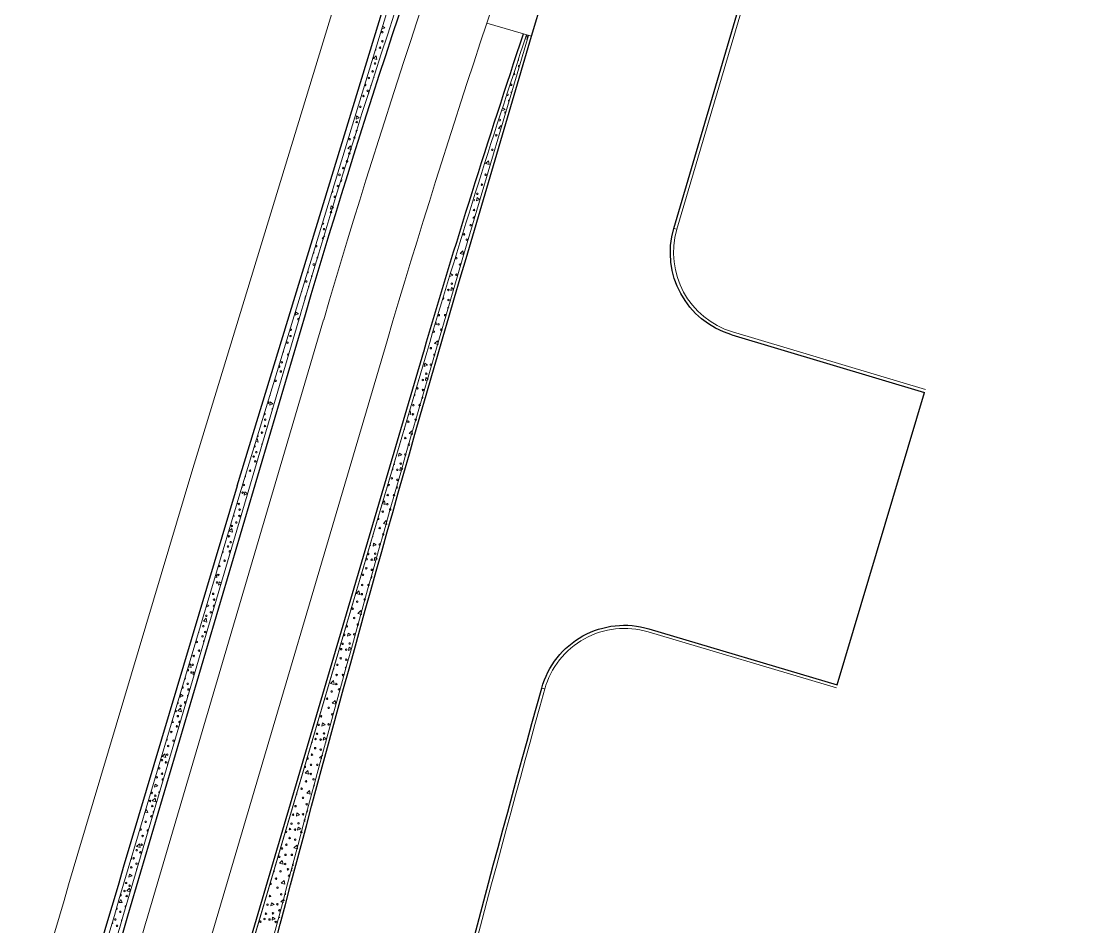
# Model space of a CAD drawing. Extents: x 2536801 to 2538856, y 7112140 to 7131569.
# Drawn here: x 2537401.3 to 2537622.2, y 7113539.4 to 7113729.3 of the extents above; entities that cross this region are included whole.
import ezdxf

# ---------------------------------------------------------------- set-up
doc = ezdxf.new("R2010")
doc.units = 0
doc.header["$LTSCALE"] = 100
doc.header["$MEASUREMENT"] = 0
for name, color, linetype, lineweight in [('D_BOC_FR', 3, 'Continuous', 13), ('D_BOC_RMP', 1, 'Continuous', 13), ('D_CTB_1', 2, 'Continuous', 0), ('D_DRVWY_1', 6, 'Continuous', 30), ('D_EOS_ML', 7, 'Continuous', 30), ('D_EOS_RMP', 1, 'Continuous', 30), ('D_EOT_ML', 7, 'Continuous', 13), ('D_EOT_RMP', 1, 'Continuous', 13), ('D_FOC_FR', 3, 'Continuous', 30), ('D_RIPRAP_1', 7, 'Continuous', 0)]:
    doc.layers.add(name, color=color, linetype=linetype, lineweight=lineweight)

msp = doc.modelspace()

# ---------------------------------------------------------------- linework, layer by layer
at = {"layer": 'D_BOC_FR', "lineweight": 0}
for p, q in [((2537538.8, 7113685.62), (2537622.23, 7113968.6)), ((2537493.95, 7113679.67), (2537507.69, 7113726.26)), ((2537538.8, 7113685.62), (2537538.16, 7113685.81)), ((2537511.08, 7113589.24), (2537510.44, 7113589.42))]:
    msp.add_line(p, q, dxfattribs=at)
at = {"layer": 'D_BOC_FR', "lineweight": 0, "extrusion": (0, 0, -1)}
for radius, start, end in [(5002.67, 13.30494, 16.42833), (4961.33, 12.63696, 15.48257)]:
    msp.add_arc((-2542292.38, 7112264.84), radius, start, end, dxfattribs=at)
at = {"layer": 'D_BOC_RMP', "lineweight": 0}
msp.add_line((2537449.29, 7113534.12), (2537486.34, 7113659.77), dxfattribs=at)
at = {"layer": 'D_BOC_RMP', "lineweight": 0, "extrusion": (0, 0, -1)}
msp.add_arc((-2539396.38, 7113096.59), 1991.33, 16.42833, 18.4374, dxfattribs=at)
at = {"layer": 'D_CTB_1', "linetype": 'Continuous', "lineweight": 0, "ltscale": 0.025}
msp.add_line((2537422.76, 7113541.94), (2537459.95, 7113668.06), dxfattribs=at)
at = {"layer": 'D_CTB_1', "linetype": 'Continuous', "lineweight": 0, "ltscale": 0.025, "extrusion": (0, 0, -1)}
for centre, radius, start, end in [((-2539383.09, 7113101.02), 2005, 16.42833, 20.42833), ((-2539359.33, 7112970.94), 2019, 13.6961, 16.42833)]:
    msp.add_arc(centre, radius, start, end, dxfattribs=at)
at = {"layer": 'D_DRVWY_1', "color": 6}
for p, q in [((2537550.28, 7113663.47), (2537590.71, 7113651.42)), ((2537572.42, 7113590.09), (2537590.71, 7113651.42)), ((2537532.93, 7113601.86), (2537572.42, 7113590.09))]:
    msp.add_line(p, q, dxfattribs=at)
at = {"layer": 'D_DRVWY_1', "lineweight": 0}
for p, q in [((2537550.47, 7113664.11), (2537590.9, 7113652.06)), ((2537532.74, 7113601.22), (2537572.23, 7113589.45))]:
    msp.add_line(p, q, dxfattribs=at)
at = {"layer": 'D_DRVWY_1', "color": 6, "extrusion": (0, 0, -1)}
for centre, start, end in [((-2537555.42, 7113680.72), 286.6018, 16.4283), ((-2537527.79, 7113584.61), 15.4826, 106.6018)]:
    msp.add_arc(centre, 18, start, end, dxfattribs=at)
at = {"layer": 'D_DRVWY_1', "lineweight": 0, "extrusion": (0, 0, -1)}
for centre, start, end in [((-2537555.42, 7113680.72), 286.6018, 16.4283), ((-2537527.79, 7113584.61), 15.4826, 106.6018)]:
    msp.add_arc(centre, 17.33, start, end, dxfattribs=at)
at = {"layer": 'D_EOS_ML'}
for p, q in [((2537446.64, 7113631.82), (2537519.25, 7113869.73)), ((2537422.81, 7113551.88), (2537446.66, 7113631.88))]:
    msp.add_line(p, q, dxfattribs=at)
at = {"layer": 'D_EOS_RMP'}
for p, q in [((2537423.72, 7113541.66), (2537460.9, 7113667.78)), ((2537448.66, 7113534.3), (2537485.71, 7113659.96))]:
    msp.add_line(p, q, dxfattribs=at)
at = {"layer": 'D_EOS_RMP', "extrusion": (0, 0, -1)}
for centre, radius, start, end in [((-2539383.09, 7113101.02), 2004, 16.42833, 20.42833), ((-2539396.38, 7113096.59), 1992, 16.42833, 18.43679), ((-2540144.42, 7112740.44), 2840, 14.39994, 16.6018), ((-2539359.33, 7112970.94), 2018, 13.6961, 16.42833)]:
    msp.add_arc(centre, radius, start, end, dxfattribs=at)
at = {"layer": 'D_EOT_ML'}
for p, q in [((2537437.08, 7113634.74), (2537509.68, 7113872.65)), ((2537413.22, 7113554.74), (2537437.08, 7113634.74))]:
    msp.add_line(p, q, dxfattribs=at)
at = {"layer": 'D_EOT_RMP'}
for p, q in [((2537508.33, 7113726.07), (2537498.95, 7113728.86)), ((2537427.55, 7113540.53), (2537464.74, 7113666.65)), ((2537440.98, 7113536.57), (2537478.03, 7113662.22))]:
    msp.add_line(p, q, dxfattribs=at)
at = {"layer": 'D_EOT_RMP', "extrusion": (0, 0, -1)}
for centre, radius, start, end in [((-2539383.09, 7113101.02), 2000, 16.42833, 20.42833), ((-2539396.38, 7113096.59), 2000, 16.42833, 20.42833), ((-2540144.42, 7112740.44), 2850, 14.39994, 16.6018), ((-2539359.33, 7112970.94), 2014, 13.6961, 16.42833)]:
    msp.add_arc(centre, radius, start, end, dxfattribs=at)
at = {"layer": 'D_FOC_FR'}
for p, q in [((2537538.16, 7113685.81), (2537621.59, 7113968.79)), ((2537508.33, 7113726.07), (2537552.82, 7113876.99)), ((2537494.59, 7113679.48), (2537508.33, 7113726.07))]:
    msp.add_line(p, q, dxfattribs=at)
at = {"layer": 'D_FOC_FR', "lineweight": 30, "extrusion": (0, 0, -1)}
msp.add_arc((-2542292.38, 7112264.84), 5002, 13.30494, 16.42833, dxfattribs=at)
at = {"layer": 'D_FOC_FR', "extrusion": (0, 0, -1)}
msp.add_arc((-2542292.38, 7112264.84), 4962, 12.63696, 15.48257, dxfattribs=at)
at = {"layer": 'D_RIPRAP_1', "color": 7, "lineweight": 0, "flags": 128}
for points in [[(2537523.94, 7113853.87), (2537516.13, 7113856.08), (2537447.6, 7113631.53), (2537423.76, 7113551.6)], [(2537493.95, 7113679.67), (2537507.69, 7113726.26)], [(2537507.69, 7113726.26), (2537507.26, 7113726.39)], [(2537422.76, 7113541.94), (2537459.95, 7113668.06)], [(2537486.34, 7113659.77), (2537449.29, 7113534.12)]]:
    msp.add_lwpolyline(points, dxfattribs=at)
at = {"layer": 'D_RIPRAP_1', "color": 7, "linetype": 'Continuous', "lineweight": 0, "flags": 128}
for points in [[(2537477.09, 7113728.17), (2537477.54, 7113727.85), (2537476.91, 7113727.58)], [(2537507.44, 7113725.44), (2537507, 7113725.57)], [(2537507.15, 7113726.04), (2537507.33, 7113726.21), (2537507.47, 7113725.52)], [(2537504.73, 7113718.4), (2537504.8, 7113718.02), (2537504.62, 7113718.08)], [(2537474.69, 7113715.62), (2537474.57, 7113715.66), (2537474.76, 7113715.84)], [(2537504.15, 7113714.26), (2537504, 7113714.3), (2537504.23, 7113714.52)], [(2537502.38, 7113711.03), (2537502.79, 7113710.75), (2537502.21, 7113710.5)], [(2537501.9, 7113706.64), (2537501.38, 7113706.78), (2537501.97, 7113707.36), (2537502.03, 7113707.07)], [(2537466.79, 7113690.12), (2537466.17, 7113689.86), (2537466.29, 7113690.52), (2537466.8, 7113690.16)], [(2537496.36, 7113687.83), (2537496.03, 7113687.93), (2537496.53, 7113688.42)], [(2537464.51, 7113686.95), (2537464.81, 7113686.74), (2537464.39, 7113686.56)], [(2537464.77, 7113683.61), (2537464.42, 7113683.71), (2537464.96, 7113684.24)], [(2537491.36, 7113676.35), (2537491.83, 7113676.02), (2537491.17, 7113675.74), (2537491.18, 7113675.79)], [(2537491.99, 7113673), (2537491.41, 7113672.76), (2537491.53, 7113673.42), (2537492.01, 7113673.08)], [(2537460.86, 7113671.02), (2537460.81, 7113671), (2537460.93, 7113671.66), (2537461.04, 7113671.59)], [(2537490.86, 7113669.02), (2537490.67, 7113669.07), (2537490.95, 7113669.35)], [(2537488.26, 7113666.19), (2537488.37, 7113665.62), (2537488.11, 7113665.7)], [(2537488.71, 7113661.46), (2537487.98, 7113661.67), (2537488.57, 7113662.24), (2537488.72, 7113661.5)], [(2537456.3, 7113660.06), (2537456.35, 7113659.84), (2537456.25, 7113659.87)], [(2537486.64, 7113654.15), (2537486.06, 7113653.9), (2537486.18, 7113654.56), (2537486.66, 7113654.22)], [(2537485.51, 7113650.16), (2537485.31, 7113650.22), (2537485.6, 7113650.5)], [(2537482.7, 7113647.4), (2537482.86, 7113647.55), (2537483.02, 7113646.77), (2537482.55, 7113646.9)], [(2537483.36, 7113642.6), (2537482.63, 7113642.81), (2537483.21, 7113643.39), (2537483.37, 7113642.63)], [(2537450.68, 7113641.62), (2537450.83, 7113641.77), (2537450.99, 7113640.99), (2537450.52, 7113641.12)], [(2537481.29, 7113635.29), (2537480.7, 7113635.04), (2537480.82, 7113635.7), (2537481.31, 7113635.36)], [(2537447.64, 7113631.68), (2537447.69, 7113631.45), (2537447.58, 7113631.48)], [(2537480.16, 7113631.3), (2537479.95, 7113631.36), (2537480.26, 7113631.65)], [(2537477.06, 7113628.27), (2537477.5, 7113628.7), (2537477.66, 7113627.91), (2537477.01, 7113628.1)], [(2537445.83, 7113625.62), (2537446.02, 7113625.5), (2537445.76, 7113625.39)], [(2537478.01, 7113623.75), (2537477.27, 7113623.96), (2537477.86, 7113624.53), (2537478.01, 7113623.76)], [(2537475.94, 7113616.44), (2537475.34, 7113616.19), (2537475.46, 7113616.85), (2537475.96, 7113616.5)], [(2537442.18, 7113613.35), (2537442.33, 7113612.59), (2537441.98, 7113612.69)], [(2537474.81, 7113612.45), (2537474.6, 7113612.51), (2537474.91, 7113612.81)], [(2537443.19, 7113611.24), (2537442.72, 7113611.04), (2537442.84, 7113611.7), (2537443.24, 7113611.42)], [(2537440.26, 7113606.92), (2537440.66, 7113606.64), (2537440.1, 7113606.4)], [(2537438.54, 7113601.17), (2537438.59, 7113601.08), (2537438.51, 7113601.07)], [(2537470.59, 7113597.59), (2537469.98, 7113597.33), (2537470.1, 7113597.99), (2537470.6, 7113597.64)], [(2537436.46, 7113594.18), (2537436.81, 7113594.52), (2537436.97, 7113593.74), (2537436.38, 7113593.91)], [(2537437.6, 7113592.28), (2537437.36, 7113592.18), (2537437.48, 7113592.84), (2537437.72, 7113592.68)], [(2537469.45, 7113593.59), (2537469.24, 7113593.65), (2537469.56, 7113593.96)], [(2537433.02, 7113582.65), (2537433.23, 7113582.22), (2537432.89, 7113582.19)], [(2537464.33, 7113574.67), (2537463.88, 7113574.79), (2537464.47, 7113575.37), (2537464.49, 7113575.26)], [(2537432.01, 7113573.33), (2537432, 7113573.33), (2537432.12, 7113573.99), (2537432.19, 7113573.94)], [(2537427.32, 7113563.52), (2537427.58, 7113563.99), (2537427.87, 7113563.37), (2537427.26, 7113563.31)], [(2537461.35, 7113563.4), (2537461.14, 7113563.46), (2537461.45, 7113563.75)], [(2537458.11, 7113551.15), (2537457.97, 7113551.09), (2537458.09, 7113551.75), (2537458.24, 7113551.64)], [(2537424.17, 7113546.72), (2537423.45, 7113546.92), (2537424.04, 7113547.5), (2537424.19, 7113546.79)], [(2537452.75, 7113545.82), (2537452.75, 7113545.82), (2537452.74, 7113545.82)], [(2537456.33, 7113544.45), (2537455.78, 7113544.6), (2537456.37, 7113545.17), (2537456.44, 7113544.84)]]:
    msp.add_lwpolyline(points, dxfattribs=at)
for points in [[(2537475.88, 7113721.21), (2537475.13, 7113721.42), (2537475.72, 7113721.99)], [(2537471.52, 7113708.71), (2537471.64, 7113709.37), (2537472.19, 7113708.99)], [(2537470.53, 7113702.35), (2537469.78, 7113702.57), (2537470.37, 7113703.14)], [(2537499.45, 7113699.17), (2537498.7, 7113699.38), (2537499.29, 7113699.95)], [(2537496.77, 7113691.61), (2537496.89, 7113692.27), (2537497.43, 7113691.89)], [(2537494.09, 7113680.31), (2537493.34, 7113680.52), (2537493.93, 7113681.1)], [(2537458.79, 7113667.6), (2537458.91, 7113668.26), (2537459.45, 7113667.89)], [(2537485.81, 7113656.88), (2537485.93, 7113657.54), (2537486.48, 7113657.16)], [(2537453.43, 7113648.75), (2537453.55, 7113649.41), (2537454.1, 7113649.03)], [(2537480.46, 7113638.03), (2537480.58, 7113638.69), (2537481.12, 7113638.31)], [(2537448.07, 7113629.89), (2537448.2, 7113630.55), (2537448.74, 7113630.17)], [(2537445.63, 7113622.13), (2537444.88, 7113622.35), (2537445.47, 7113622.92)], [(2537475.1, 7113619.17), (2537475.22, 7113619.83), (2537475.76, 7113619.45)], [(2537472.3, 7113609.06), (2537471.55, 7113609.27), (2537472.14, 7113609.84)], [(2537472.66, 7113604.89), (2537471.91, 7113605.1), (2537472.5, 7113605.67)], [(2537440.28, 7113603.28), (2537439.53, 7113603.49), (2537440.12, 7113604.06)], [(2537469.74, 7113600.31), (2537469.86, 7113600.97), (2537470.41, 7113600.6)], [(2537466.94, 7113590.2), (2537466.2, 7113590.41), (2537466.79, 7113590.99)], [(2537434.64, 7113587.5), (2537434.76, 7113588.16), (2537435.3, 7113587.78)], [(2537467.3, 7113586.03), (2537466.55, 7113586.25), (2537467.14, 7113586.82)], [(2537434.92, 7113584.42), (2537434.17, 7113584.63), (2537434.76, 7113585.21)], [(2537464.38, 7113581.46), (2537464.5, 7113582.12), (2537465.05, 7113581.74)], [(2537464.63, 7113578.48), (2537464.75, 7113579.14), (2537465.29, 7113578.76)], [(2537431.62, 7113574.88), (2537430.87, 7113575.09), (2537431.46, 7113575.67)], [(2537461.59, 7113571.35), (2537460.84, 7113571.56), (2537461.43, 7113572.13)], [(2537429.28, 7113568.65), (2537429.4, 7113569.31), (2537429.95, 7113568.93)], [(2537461.94, 7113567.18), (2537461.2, 7113567.39), (2537461.78, 7113567.96)], [(2537429.56, 7113565.57), (2537428.81, 7113565.78), (2537429.4, 7113566.35)], [(2537459.03, 7113562.6), (2537459.15, 7113563.26), (2537459.69, 7113562.88)], [(2537459.27, 7113559.62), (2537459.39, 7113560.28), (2537459.93, 7113559.9)], [(2537426.26, 7113556.02), (2537425.51, 7113556.24), (2537426.1, 7113556.81)], [(2537459.27, 7113555.73), (2537458.52, 7113555.94), (2537459.11, 7113556.51)], [(2537456.23, 7113552.49), (2537455.48, 7113552.7), (2537456.07, 7113553.28)], [(2537423.92, 7113549.79), (2537424.05, 7113550.45), (2537424.59, 7113550.07)], [(2537456.59, 7113548.32), (2537455.84, 7113548.53), (2537456.43, 7113549.11)], [(2537422.51, 7113544.51), (2537421.85, 7113544.45), (2537422.22, 7113545.13)], [(2537453.67, 7113543.75), (2537453.79, 7113544.41), (2537454.33, 7113544.03)], [(2537453.91, 7113540.77), (2537454.03, 7113541.43), (2537454.58, 7113541.05)]]:
    msp.add_lwpolyline(points, close=True, dxfattribs=at)
at = {"layer": 'D_RIPRAP_1', "color": 7, "linetype": 'Continuous', "lineweight": 0}
for centre, radius in [((2537477.02, 7113726.94), 0.163), ((2537477.04, 7113725.03), 0.163), ((2537476.56, 7113723.69), 0.163), ((2537475.49, 7113720.38), 0.163), ((2537475, 7113718.73), 0.163), ((2537474.21, 7113717.31), 0.163), ((2537473.08, 7113713.54), 0.163), ((2537473.95, 7113714.65), 0.163), ((2537472.43, 7113711.28), 0.163), ((2537471.66, 7113708.09), 0.163), ((2537500.93, 7113705.32), 0.163), ((2537470.17, 7113704.5), 0.163), ((2537470.13, 7113701.52), 0.163), ((2537500.11, 7113702.28), 0.163), ((2537468.86, 7113698.46), 0.163), ((2537468.03, 7113697.05), 0.199), ((2537498.69, 7113697.05), 0.163), ((2537467.72, 7113694.69), 0.163), ((2537497.91, 7113694.96), 0.163), ((2537467.08, 7113692.42), 0.163), ((2537496.97, 7113693.05), 0.163), ((2537466.3, 7113689.23), 0.163), ((2537496.27, 7113689.65), 0.163), ((2537464.81, 7113685.64), 0.163), ((2537495.57, 7113686.47), 0.163), ((2537494.17, 7113684.55), 0.163), ((2537494.75, 7113683.43), 0.163), ((2537462.67, 7113678.2), 0.199), ((2537492.57, 7113679.56), 0.163), ((2537493.33, 7113678.2), 0.163), ((2537492.56, 7113676.1), 0.163), ((2537461.13, 7113674.66), 0.163), ((2537491.61, 7113674.2), 0.163), ((2537490.88, 7113672.9), 0.163), ((2537490.92, 7113670.8), 0.163), ((2537488.89, 7113667.61), 0.163), ((2537490.21, 7113667.61), 0.163), ((2537488.82, 7113665.7), 0.163), ((2537457.79, 7113663.22), 0.163), ((2537487.83, 7113664.14), 0.163), ((2537489.39, 7113664.57), 0.163), ((2537457.16, 7113661.85), 0.163), ((2537487.21, 7113660.7), 0.163), ((2537455.97, 7113657.74), 0.163), ((2537487.2, 7113657.25), 0.163), ((2537455.77, 7113655.8), 0.163), ((2537485.52, 7113654.04), 0.163), ((2537486.25, 7113655.34), 0.163), ((2537454.68, 7113653.85), 0.163), ((2537484.39, 7113652.26), 0.163), ((2537485.56, 7113651.94), 0.163), ((2537483.53, 7113648.75), 0.163), ((2537484.85, 7113648.76), 0.163), ((2537452.47, 7113645.69), 0.163), ((2537482.48, 7113645.28), 0.163), ((2537483.46, 7113646.84), 0.163), ((2537484.03, 7113645.71), 0.163), ((2537451.8, 7113643), 0.163), ((2537452.43, 7113644.36), 0.163), ((2537481.86, 7113641.84), 0.163), ((2537450.61, 7113638.89), 0.163), ((2537450.06, 7113637.97), 0.163), ((2537450.41, 7113636.95), 0.163), ((2537480.9, 7113636.49), 0.163), ((2537481.84, 7113638.39), 0.163), ((2537449.32, 7113634.99), 0.163), ((2537480.17, 7113635.18), 0.163), ((2537448.01, 7113632.02), 0.163), ((2537478.35, 7113632.02), 0.163), ((2537479.04, 7113633.41), 0.163), ((2537480.2, 7113633.09), 0.163), ((2537447.75, 7113630.41), 0.163), ((2537478.17, 7113629.89), 0.163), ((2537479.5, 7113629.9), 0.163), ((2537446.94, 7113628.04), 0.163), ((2537478.1, 7113627.99), 0.163), ((2537447.08, 7113625.51), 0.163), ((2537447.12, 7113626.84), 0.163), ((2537477.12, 7113626.42), 0.163), ((2537478.68, 7113626.86), 0.163), ((2537445.5, 7113623.42), 0.163), ((2537446.44, 7113624.14), 0.163), ((2537476.5, 7113622.99), 0.163), ((2537444.88, 7113621.26), 0.163), ((2537444.7, 7113619.11), 0.163), ((2537445.25, 7113620.03), 0.163), ((2537476.48, 7113619.54), 0.163), ((2537473.76, 7113616.45), 0.163), ((2537474.81, 7113616.33), 0.163), ((2537475.54, 7113617.63), 0.163), ((2537442.86, 7113615.01), 0.163), ((2537443.97, 7113616.13), 0.163), ((2537473.68, 7113614.55), 0.163), ((2537474.84, 7113614.23), 0.163), ((2537442.65, 7113613.16), 0.163), ((2537472.99, 7113613.17), 0.163), ((2537442.39, 7113611.56), 0.163), ((2537472.81, 7113611.04), 0.163), ((2537474.14, 7113611.04), 0.163), ((2537441.58, 7113609.18), 0.163), ((2537441.76, 7113607.98), 0.163), ((2537471.76, 7113607.57), 0.163), ((2537472.74, 7113609.13), 0.163), ((2537473.32, 7113608), 0.163), ((2537441.09, 7113605.29), 0.163), ((2537470.82, 7113606.06), 0.163), ((2537440.14, 7113604.57), 0.163), ((2537471.14, 7113604.13), 0.163), ((2537439.53, 7113602.41), 0.163), ((2537439.89, 7113601.18), 0.163), ((2537438.16, 7113599.09), 0.163), ((2537439.34, 7113600.26), 0.163), ((2537468.7, 7113598.7), 0.163), ((2537470.18, 7113598.78), 0.163), ((2537471.13, 7113600.68), 0.163), ((2537438.61, 7113597.28), 0.163), ((2537468.4, 7113597.59), 0.163), ((2537469.45, 7113597.47), 0.163), ((2537437.29, 7113594.31), 0.163), ((2537437.5, 7113596.16), 0.163), ((2537467.63, 7113594.31), 0.163), ((2537468.32, 7113595.69), 0.163), ((2537469.49, 7113595.38), 0.163), ((2537437.04, 7113592.7), 0.163), ((2537467.46, 7113592.18), 0.163), ((2537468.78, 7113592.19), 0.163), ((2537436.23, 7113590.33), 0.163), ((2537467.39, 7113590.27), 0.163), ((2537436.4, 7113589.13), 0.163), ((2537466.4, 7113588.71), 0.163), ((2537467.96, 7113589.15), 0.163), ((2537434.78, 7113585.71), 0.163), ((2537465.46, 7113587.2), 0.163), ((2537434.17, 7113583.55), 0.163), ((2537464.19, 7113583.53), 0.163), ((2537465.78, 7113585.28), 0.163), ((2537466.54, 7113583.92), 0.163), ((2537433.98, 7113581.4), 0.163), ((2537463.68, 7113581.73), 0.163), ((2537465.77, 7113581.83), 0.163), ((2537432.8, 7113580.23), 0.163), ((2537463.35, 7113579.85), 0.163), ((2537464.82, 7113579.92), 0.163), ((2537432.15, 7113577.3), 0.163), ((2537433.25, 7113578.42), 0.163), ((2537462.96, 7113576.84), 0.163), ((2537463.04, 7113578.74), 0.163), ((2537464.09, 7113578.62), 0.163), ((2537431.94, 7113575.45), 0.163), ((2537462.28, 7113575.45), 0.163), ((2537464.13, 7113576.52), 0.163), ((2537430.25, 7113572.6), 0.163), ((2537430.87, 7113574.32), 0.163), ((2537431.68, 7113573.85), 0.163), ((2537462.1, 7113573.33), 0.163), ((2537463.42, 7113573.33), 0.163), ((2537429.77, 7113570.71), 0.163), ((2537430.87, 7113571.47), 0.163), ((2537462.03, 7113571.42), 0.163), ((2537462.6, 7113570.29), 0.163), ((2537460.11, 7113568.34), 0.163), ((2537461.05, 7113569.86), 0.163), ((2537428.34, 7113565.76), 0.163), ((2537428.69, 7113567.45), 0.163), ((2537429.43, 7113566.86), 0.163), ((2537460.43, 7113566.42), 0.163), ((2537428.81, 7113564.7), 0.163), ((2537458.83, 7113564.68), 0.163), ((2537461.19, 7113565.06), 0.163), ((2537427.44, 7113561.38), 0.163), ((2537428.63, 7113562.54), 0.163), ((2537458.32, 7113562.87), 0.163), ((2537460.41, 7113562.97), 0.163), ((2537426.4, 7113559.78), 0.163), ((2537457.68, 7113559.88), 0.163), ((2537457.99, 7113560.99), 0.163), ((2537458.74, 7113559.76), 0.163), ((2537459.47, 7113561.06), 0.163), ((2537460.05, 7113559.25), 0.163), ((2537426.79, 7113558.44), 0.163), ((2537457.61, 7113557.98), 0.163), ((2537458.77, 7113557.66), 0.163), ((2537425.52, 7113555.46), 0.163), ((2537426.32, 7113554.99), 0.163), ((2537426.58, 7113556.6), 0.163), ((2537455.99, 7113555.79), 0.163), ((2537456.74, 7113554.47), 0.163), ((2537456.92, 7113556.6), 0.163), ((2537458.07, 7113554.48), 0.163), ((2537424.89, 7113553.75), 0.163), ((2537425.51, 7113552.61), 0.163), ((2537455.46, 7113554.05), 0.163), ((2537456.67, 7113552.56), 0.163), ((2537424.41, 7113551.85), 0.163), ((2537455.69, 7113551), 0.163), ((2537457.25, 7113551.44), 0.163), ((2537457.49, 7113550.09), 0.163), ((2537423.33, 7113548.59), 0.163), ((2537424.07, 7113548), 0.163), ((2537454.75, 7113549.49), 0.163), ((2537422.98, 7113546.9), 0.163), ((2537423.46, 7113545.84), 0.163), ((2537453.48, 7113545.82), 0.163), ((2537455.07, 7113547.57), 0.163), ((2537455.83, 7113546.21), 0.163), ((2537452.96, 7113544.01), 0.163), ((2537455.05, 7113544.11), 0.163), ((2537422.09, 7113542.52), 0.163), ((2537452.63, 7113542.13), 0.163), ((2537454.11, 7113542.21), 0.163), ((2537455.45, 7113542.83), 0.163), ((2537421.05, 7113540.92), 0.163), ((2537421.43, 7113539.59), 0.163), ((2537451.48, 7113540.46), 0.163), ((2537452.33, 7113541.03), 0.163), ((2537453.38, 7113540.91), 0.163), ((2537454.69, 7113540.4), 0.163)]:
    msp.add_circle(centre, radius, dxfattribs=at)
at = {"layer": 'D_RIPRAP_1', "color": 7, "lineweight": 0, "extrusion": (0, 0, -1)}
for centre, radius, start, end in [((-2539383.09, 7113101.02), 2005, 16.42833, 20.42833), ((-2542292.38, 7112264.84), 5002.67, 13.30494, 16.42833), ((-2539359.33, 7112970.94), 2019, 13.6961, 16.42833)]:
    msp.add_arc(centre, radius, start, end, dxfattribs=at)
at = {"layer": 'D_RIPRAP_1', "color": 7, "lineweight": 0}
for centre, radius, start, end in [((2539396.38, 7113096.59), 1991.33, 161.5626, 163.57167), ((2540144.42, 7112740.44), 2839, 163.3982, 165.60006)]:
    msp.add_arc(centre, radius, start, end, dxfattribs=at)
at = {"layer": 'D_RIPRAP_1', "color": 7, "linetype": 'Continuous', "lineweight": 0}
for centre, radius, start, end in [((2537475.53, 7113723.35), 0.163, 286.231, 39.8248), ((2537505.46, 7113721.14), 0.163, 302.3227, 22.4103), ((2537506.58, 7113722.1), 0.163, 119.1121, 208.0312), ((2537505.71, 7113719.79), 0.163, 49.2222, 277.9212), ((2537473.39, 7113715.91), 0.199, 241.7443, 84.3114), ((2537475.4, 7113717.44), 0.163, 126.7821, 198.7588), ((2537504.05, 7113715.91), 0.163, 210.5734, 114.1597), ((2537474.32, 7113714.14), 0.163, 104.1642, 221.3768), ((2537503.27, 7113713.82), 0.163, 251.1186, 73.6145), ((2537503.67, 7113712.54), 0.163, 83.9278, 243.2155), ((2537502.91, 7113710.1), 0.163, 70.2608, 256.8825), ((2537501.63, 7113708.51), 0.163, 235.4979, 89.2351), ((2537471.21, 7113704.83), 0.163, 17.0229, 308.5181), ((2537471.68, 7113706.18), 0.163, 43.0591, 282.4819), ((2537500.35, 7113700.93), 0.163, 124.6031, 202.5403), ((2537469.64, 7113699.87), 0.163, 352.8213, 332.7197), ((2537468.59, 7113695.79), 0.163, 89.8598, 235.6812), ((2537466.49, 7113693.51), 0.163, 262.4644, 63.5913), ((2537496.24, 7113691.75), 0.163, 257.3783, 67.3547), ((2537462.51, 7113680.71), 0.163, 285.1973, 40.8584), ((2537463.15, 7113682.08), 0.163, 205.5079, 120.5478), ((2537463.5, 7113679.6), 0.163, 64.7533, 260.7876), ((2537461.32, 7113676.6), 0.163, 262.145, 63.9107), ((2537462.36, 7113675.83), 0.163, 75.3069, 250.2341), ((2537460.04, 7113672.7), 0.163, 299.5373, 26.5184), ((2537461.72, 7113673.57), 0.163, 95.6594, 229.8815), ((2537489.75, 7113671.12), 0.163, 247.747, 78.9951), ((2537459.46, 7113666.79), 0.163, 31.6224, 295.5209), ((2537457.83, 7113664.55), 0.163, 184.8617, 141.1941), ((2537457.32, 7113659.34), 0.199, 57.7249, 269.4184), ((2537487.97, 7113659.34), 0.163, 20.0967, 308.2213), ((2537455.41, 7113656.82), 0.163, 217.6766, 108.3791), ((2537453.36, 7113650.88), 0.163, 305.7786, 20.2771), ((2537483.71, 7113650.88), 0.163, 259.0069, 68.1364), ((2537453.11, 7113649.27), 0.163, 217.1916, 108.8641), ((2537454.1, 7113647.93), 0.163, 104.9925, 222.1508), ((2537452.3, 7113646.89), 0.163, 248.0704, 77.9853), ((2537481.54, 7113643.77), 0.163, 285.345, 41.7983), ((2537450.86, 7113642.28), 0.163, 260.1279, 65.9278), ((2537450.24, 7113640.12), 0.163, 244.7957, 81.2601), ((2537451.96, 7113640.48), 0.199, 118.1868, 208.9565), ((2537482.62, 7113640.48), 0.163, 15.7303, 312.5877), ((2537479.42, 7113636.41), 0.163, 267.0846, 60.0587), ((2537479.11, 7113635.31), 0.163, 259.4645, 67.6788), ((2537448.22, 7113633.87), 0.163, 285.3756, 40.6801), ((2537476.18, 7113624.91), 0.163, 212.0248, 115.1185), ((2537474.91, 7113621.24), 0.163, 281.1337, 46.0096), ((2537477.26, 7113621.63), 0.163, 10.7375, 317.5805), ((2537474.39, 7113619.44), 0.163, 273.9806, 53.1627), ((2537443.52, 7113617.94), 0.163, 263.6665, 63.1302), ((2537445.06, 7113618.09), 0.163, 8.1112, 319.0321), ((2537474.06, 7113617.56), 0.163, 180.6064, 146.5369), ((2537441.72, 7113606.65), 0.163, 29.0182, 298.1252), ((2537469.55, 7113602.39), 0.163, 206.9292, 120.2141), ((2537471.9, 7113602.77), 0.163, 4.6617, 323.6563), ((2537439.7, 7113599.23), 0.163, 89.8389, 237.3044), ((2537469.04, 7113600.58), 0.163, 196.318, 130.8254), ((2537436.23, 7113593.18), 0.163, 229.3038, 97.4929), ((2537466.71, 7113593.5), 0.163, 288.3722, 38.7711), ((2537435.61, 7113591.46), 0.163, 268.2733, 58.5234), ((2537466.17, 7113591.76), 0.163, 299.4729, 27.6705), ((2537435.12, 7113589.56), 0.163, 240.1376, 86.6591), ((2537436.36, 7113587.8), 0.163, 102.7952, 224.3482), ((2537434.05, 7113586.3), 0.163, 275.0905, 51.7062), ((2537435.73, 7113586.43), 0.163, 13.2857, 313.8576), ((2537433.7, 7113584.61), 0.163, 221.5763, 105.2204), ((2537434.54, 7113582.32), 0.163, 25.531, 301.6123), ((2537431.76, 7113578.64), 0.163, 276.0689, 50.7278), ((2537462.2, 7113578.17), 0.163, 284.9461, 42.1972), ((2537465.41, 7113578.11), 0.163, 151.5345, 178.8124), ((2537461.35, 7113574.64), 0.163, 215.3233, 111.82), ((2537460.81, 7113572.91), 0.163, 225.4301, 101.7132), ((2537431.04, 7113570.27), 0.163, 50.8092, 276.3341), ((2537462.85, 7113568.94), 0.163, 85.2802, 245.0667), ((2537430.37, 7113567.57), 0.163, 92.3122, 234.8312), ((2537458.94, 7113567.25), 0.163, 303.1274, 24.016), ((2537429.18, 7113563.46), 0.163, 100.0701, 227.0732), ((2537460.81, 7113561.69), 0.163, 43.6016, 286.7452), ((2537427.89, 7113559.57), 0.163, 52.4964, 274.6469), ((2537456.84, 7113559.31), 0.163, 211.5691, 115.5742), ((2537424.3, 7113553.69), 0.163, 284.5682, 42.2286), ((2537458.36, 7113552.4), 0.163, 48.6074, 281.7394), ((2537425.69, 7113551.42), 0.163, 126.9777, 200.1656), ((2537454.22, 7113551.04), 0.163, 277.0592, 50.0842), ((2537453.58, 7113548.4), 0.163, 228.1831, 98.9603), ((2537422.12, 7113546), 0.163, 271.7839, 56.3591), ((2537456.86, 7113546.21), 0.163, 96.8308, 233.516), ((2537423.27, 7113543.69), 0.163, 72.5411, 254.6022), ((2537421.28, 7113543.17), 0.163, 283.5055, 44.6375), ((2537455.66, 7113541.32), 0.163, 139.8165, 190.5304), ((2537420.38, 7113540.15), 0.163, 297.663, 30.48), ((2537422.54, 7113540.71), 0.163, 123.138, 205.1408)]:
    msp.add_arc(centre, radius, start, end, dxfattribs=at)

doc.saveas('drawing.dxf')
